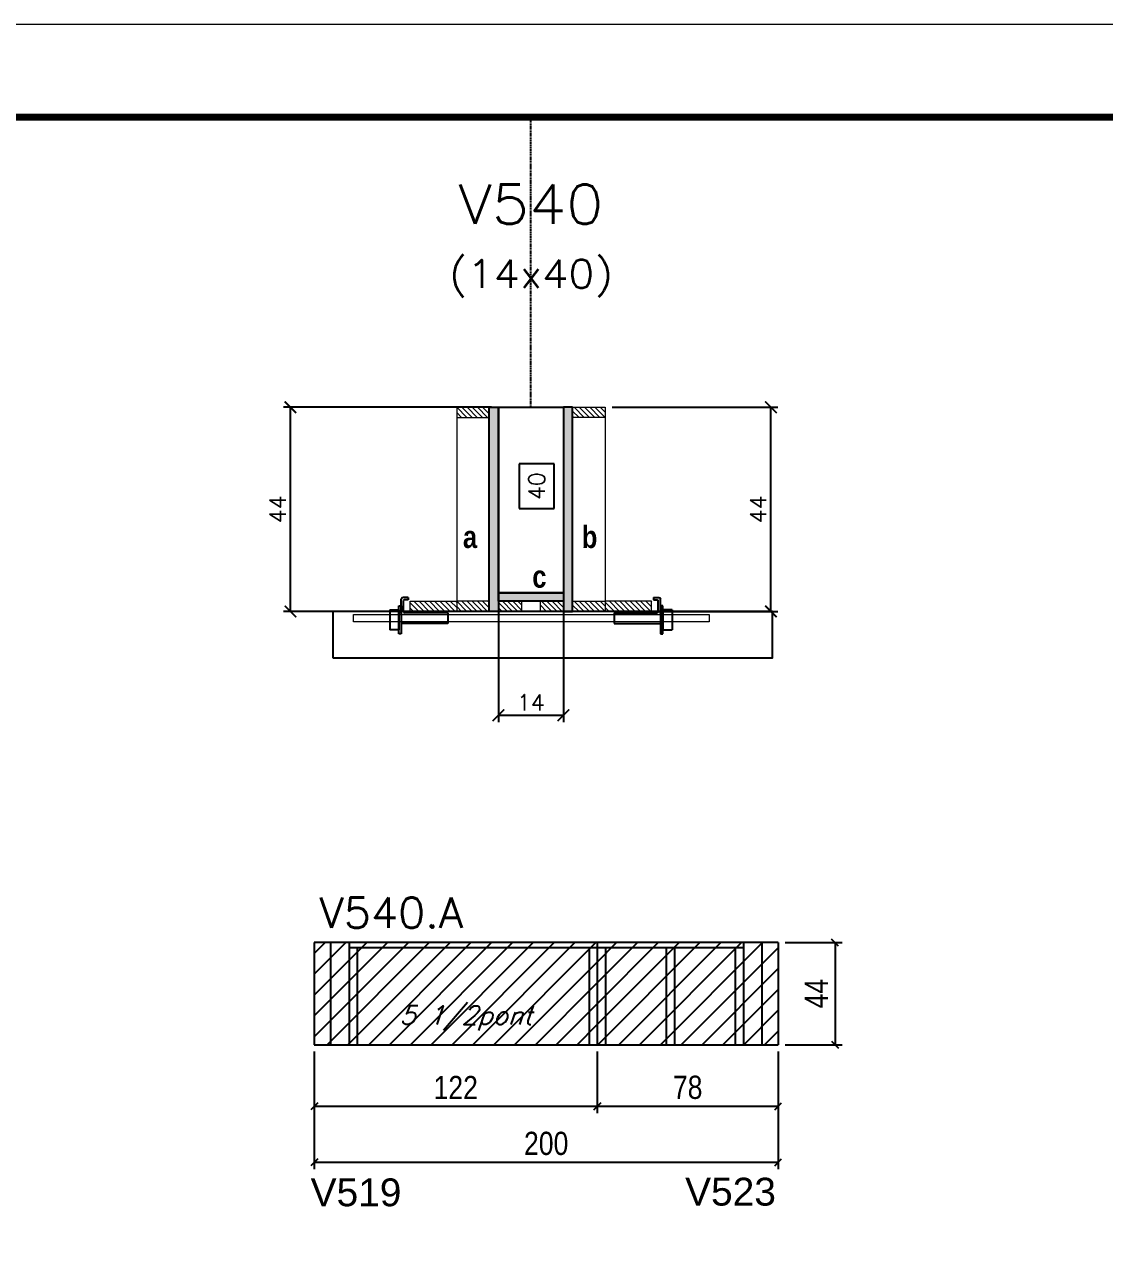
# Model space of a CAD drawing. Extents: x -21493 to -15213, y -12134 to 11887.
# Drawn here: x -19435 to -18969, y -124 to 401 of the extents above; entities that cross this region are included whole.
import ezdxf
from ezdxf.enums import TextEntityAlignment as Align

# ---------------------------------------------------------------- set-up
doc = ezdxf.new("R2010")
doc.units = 0
doc.linetypes.add('DASHED', pattern=[0.75, 0.5, -0.25])
doc.linetypes.add('HIDDEN', pattern=[0.375, 0.25, -0.125])
for name, color, linetype in [('5', 5, 'Continuous'), ('barrote', 251, 'Continuous'), ('COTA', 241, 'Continuous'), ('Cota Seção (2x)', 4, 'Continuous'), ('detalhes', 4, 'Continuous'), ('Painéis', 200, 'Continuous'), ('presilha', 1, 'Continuous'), ('Reaproveitamento', 251, 'Continuous'), ('SARR_2.2x7', 40, 'Continuous'), ('SARR_3.5x7', 81, 'Continuous'), ('texto', 7, 'Continuous'), ('Texto de Titulo', 7, 'Continuous'), ('Texto Qtd Sarr', 242, 'Continuous')]:
    doc.layers.add(name, color=color, linetype=linetype)
for name, color, linetype, lineweight in [('CONCRETO', 251, 'Continuous', 25), ('Folhas', 255, 'Continuous', 9), ('Hachura', 251, 'Continuous', 9), ('Madeira', 126, 'Continuous', 18), ('SARRAFO DE PRESSAO', 251, 'DASHED', 9), ('SCO-___-LAJ', 2, 'Continuous', 0), ('Texto Seção', 7, 'Continuous', 15)]:
    doc.layers.add(name, color=color, linetype=linetype, lineweight=lineweight)
doc.styles.add('COTA TECNICA', font='techl___.ttf', dxfattribs={"height": 10})
doc.styles.add('REGUA-120', font='ROMANS.shx', dxfattribs={"height": 15})
doc.styles.add('Romans', font='romans.shx')
doc.styles.get("Standard").update_dxf_attribs({"font": 'arial.ttf'})
doc.styles.add('TECNICA', font='techb___.ttf', dxfattribs={"height": 10})
doc.dimstyles.new('Cota Seção (2x)', dxfattribs={"dimtxt": 7, "dimasz": 5, "dimexe": 3, "dimexo": 3, "dimgap": 2, "dimtad": 3, "dimdec": 1, "dimlfac": 0.5, "dimzin": 12, "dimdsep": 46, "dimtxsty": 'Romans', "dimblk": 'ARCHTICK', "dimcen": 0, "dimclrd": 4, "dimclre": 4, "dimclrt": 1, "dimadec": 1, "dimazin": 3, "dimtfac": 1, "dimtdec": 1, "dimtmove": 0, "dimatfit": 3, "dimldrblk": 'OBLIQUE', "dimfxl": 1, "dimtolj": 1, "dimtzin": 12, "dimarcsym": 0})
doc.dimstyles.new('Cota Seção interna', dxfattribs={"dimtxt": 7, "dimasz": 6, "dimexe": 0.18, "dimexo": 2, "dimgap": -4, "dimtad": 3, "dimdec": 1, "dimlfac": 0.5, "dimzin": 12, "dimdsep": 46, "dimtxsty": 'Romans', "dimblk": 'ARCHTICK', "dimcen": 0.09, "dimse1": 1, "dimse2": 1, "dimsd1": 1, "dimsd2": 1, "dimclrd": 180, "dimclre": 5, "dimclrt": 1, "dimadec": 0, "dimazin": 3, "dimtfac": 1, "dimtdec": 1, "dimtofl": 0, "dimtmove": 0, "dimatfit": 3, "dimldrblk": 'ARCHTICK', "dimfxl": 1, "dimtolj": 1, "dimtzin": 0, "dimarcsym": 0})
doc.dimstyles.new('PAINEL', dxfattribs={"dimtxt": 10, "dimasz": 3, "dimexe": 3, "dimexo": 3, "dimgap": 3, "dimtad": 1, "dimdec": 1, "dimzin": 12, "dimdsep": 46, "dimtxsty": 'COTA TECNICA', "dimblk1": 'OBLIQUE', "dimblk2": 'OBLIQUE', "dimsah": 1, "dimcen": 0.9, "dimclrd": 4, "dimclre": 4, "dimclrt": 240, "dimadec": 1, "dimazin": 3, "dimtfac": 1, "dimtdec": 1, "dimtmove": 0, "dimatfit": 3, "dimfxl": 1, "dimtolj": 1, "dimtzin": 12, "dimarcsym": 0})
pattern_1 = [(315, (3715.8362, -8081.1607), (1.12253202, 1.12253202), [])]
pattern_2 = [(315, (3725.8362, -8081.1607), (1.12253202, 1.12253202), [])]
pattern_3 = [(45, (-157059.1976, -28341.4175), (-4.49012806, 4.49012806), [])]

# ---------------------------------------------------------------- blocks, each defined once
blk = doc.blocks.new('_Oblique')
at = {"color": 0, "linetype": 'ByBlock', "lineweight": -2}
blk.add_line((-0.5, -0.5), (0.5, 0.5), dxfattribs=at)
blk = doc.blocks.new('*D346')
at = {"layer": 'COTA', "color": 4, "linetype": 'ByBlock', "lineweight": -2, "transparency": 16777216}
for p, q in [((-19310.19, -41.22), (-19310.19, -91.91)), ((-19110.19, -41.22), (-19110.19, -91.91)), ((-19310.19, -88.91), (-19110.19, -88.91))]:
    blk.add_line(p, q, dxfattribs=at)
at = {"layer": 'Defpoints', "color": 0, "linetype": 'ByBlock', "transparency": 16777216}
for p in [(-19310.19, -38.22), (-19110.19, -38.22), (-19110.19, -88.91)]:
    blk.add_point(p, dxfattribs=at)
at = {"layer": 'COTA', "color": 4, "linetype": 'ByBlock', "lineweight": -2, "transparency": 16777216, "xscale": 3, "yscale": 3, "zscale": 3, "rotation": 180}
blk.add_blockref('_Oblique', (-19310.19, -88.91), dxfattribs=at)
at = {"layer": 'COTA', "color": 4, "linetype": 'ByBlock', "lineweight": -2, "transparency": 16777216, "xscale": 3, "yscale": 3, "zscale": 3}
blk.add_blockref('_Oblique', (-19110.19, -88.91), dxfattribs=at)
at = {"layer": 'COTA', "color": 240, "linetype": 'ByBlock', "transparency": 16777216, "insert": (-19210.19, -80.81), "char_height": 10, "attachment_point": 5, "style": 'COTA TECNICA'}
blk.add_mtext('\\A1;200', dxfattribs=at)
blk = doc.blocks.new('_ArchTick')
at = {"color": 0, "linetype": 'ByBlock', "const_width": 0.15}
blk.add_lwpolyline([(-0.5, -0.5), (0.5, 0.5)], dxfattribs=at)
blk = doc.blocks.new('*D347')
at = {"layer": 'COTA', "color": 4, "lineweight": -2, "transparency": 16777216}
for p, q in [((-19233.78, 236.48), (-19323.43, 236.48)), ((-19320.43, 148.48), (-19320.43, 236.48)), ((-19271.78, 148.48), (-19323.43, 148.48))]:
    blk.add_line(p, q, dxfattribs=at)
at = {"layer": 'Defpoints', "color": 0, "transparency": 16777216}
for p in [(-19320.43, 236.48), (-19230.78, 236.48), (-19268.78, 148.48)]:
    blk.add_point(p, dxfattribs=at)
at = {"layer": 'COTA', "color": 4, "lineweight": -2, "transparency": 16777216, "xscale": 5, "yscale": 5, "zscale": 5}
for p, rotation in [((-19320.43, 236.48), 90), ((-19320.43, 148.48), 270)]:
    blk.add_blockref('_ArchTick', p, dxfattribs=dict(at, rotation=rotation))
at = {"layer": 'COTA', "color": 1, "transparency": 16777216, "insert": (-19325.93, 192.48), "char_height": 7, "attachment_point": 5, "rotation": 90, "style": 'Romans'}
blk.add_mtext('\\A1;44', dxfattribs=at)
blk = doc.blocks.new('*D312')
at = {"layer": 'COTA', "color": 4, "lineweight": -2, "transparency": 16777216}
for p, q in [((-19181.79, 236.48), (-19110.31, 236.48)), ((-19113.31, 148.48), (-19113.31, 236.48)), ((-19161.78, 148.48), (-19110.31, 148.48))]:
    blk.add_line(p, q, dxfattribs=at)
at = {"layer": 'Defpoints', "color": 0, "transparency": 16777216}
for p in [(-19184.79, 236.48), (-19113.31, 236.48), (-19164.78, 148.48)]:
    blk.add_point(p, dxfattribs=at)
at = {"layer": 'COTA', "color": 4, "lineweight": -2, "transparency": 16777216, "xscale": 5, "yscale": 5, "zscale": 5}
for p, rotation in [((-19113.31, 236.48), 90), ((-19113.31, 148.48), 270)]:
    blk.add_blockref('_ArchTick', p, dxfattribs=dict(at, rotation=rotation))
at = {"layer": 'COTA', "color": 1, "transparency": 16777216, "insert": (-19118.81, 192.48), "char_height": 7, "attachment_point": 5, "rotation": 90, "style": 'Romans'}
blk.add_mtext('\\A1;44', dxfattribs=at)
blk = doc.blocks.new('*D313')
at = {"layer": 'Cota Seção (2x)', "color": 180, "lineweight": -2, "transparency": 16777216}
for p, q in [((-19206.79, 212.15), (-19221.79, 212.15)), ((-19221.79, 212.15), (-19221.79, 192.82)), ((-19206.79, 192.82), (-19206.79, 212.15)), ((-19221.79, 192.82), (-19206.79, 192.82))]:
    blk.add_line(p, q, dxfattribs=at)
at = {"layer": 'Defpoints', "color": 0, "transparency": 16777216}
for p in [(-19202.79, 236.48), (-19202.79, 236.48), (-19202.78, 156.48)]:
    blk.add_point(p, dxfattribs=at)
at = {"layer": 'Cota Seção (2x)', "color": 1, "transparency": 16777216, "insert": (-19214.29, 202.48), "char_height": 7, "attachment_point": 5, "rotation": 90, "style": 'Romans'}
blk.add_mtext('\\A1;40', dxfattribs=at)
blk = doc.blocks.new('titulo1')
at = {"layer": 'Defpoints', "color": 252, "linetype": 'HIDDEN', "ltscale": 2}
blk.add_line((0, 0), (0, 125), dxfattribs=at)
at = {"layer": 'Defpoints', "style": 'Romans', "oblique": 15}
blk.add_attdef('FOLHA', text='', height=10, dxfattribs=at).set_placement((0, 15.58), align=Align.MIDDLE_CENTER)
at = {"layer": 'Texto Qtd Sarr', "color": 3, "style": 'Romans', "oblique": 15}
for tag, height, p in [('TITULO', 17, (0, 71.45)), ('SEÇÃO', 12, (0, 41.55))]:
    blk.add_attdef(tag, text='', height=height, dxfattribs=at).set_placement(p, align=Align.MIDDLE_CENTER)
blk = doc.blocks.new('PRESILHA METÁLICA 1')
at = {"layer": 'presilha'}
for p, q in [((7.5, 10.64), (7.5, 19.86)), ((12, 21), (8.64, 21)), ((9, 11.57), (9, 18.93)), ((12, 19.5), (9.57, 19.5)), ((12, 21), (12, 19.5)), ((0, 13), (6, 13)), ((0, 13), (0, 0)), ((6, 15.5), (7.5, 15.5)), ((6, -2.5), (6, 15.5)), ((6, 13), (6, 0)), ((7.5, 15.5), (7.5, -2.5)), ((37.5, 11), (9.57, 11)), ((37.5, 11), (37.5, 4.1)), ((6, 0), (0, 0)), ((37.5, 4.1), (7.5, 4.1)), ((7.5, -2.5), (6, -2.5))]:
    blk.add_line(p, q, dxfattribs=at)
for centre, radius, start, end in [((8.64, 19.86), 1.14, 90, 180), ((9.57, 18.93), 0.57, 90, 180), ((9.57, 11.57), 0.57, 180, 270)]:
    blk.add_arc(centre, radius, start, end, dxfattribs=at)
blk = doc.blocks.new('*D314')
at = {"layer": 'COTA', "color": 4, "lineweight": -2, "transparency": 16777216}
for p, q in [((-19230.78, 149.88), (-19230.78, 100.76)), ((-19202.78, 149.88), (-19202.78, 100.76)), ((-19230.78, 103.76), (-19202.78, 103.76))]:
    blk.add_line(p, q, dxfattribs=at)
at = {"layer": 'Defpoints', "color": 0, "transparency": 16777216}
for p in [(-19230.78, 152.88), (-19202.78, 152.88), (-19202.78, 103.76)]:
    blk.add_point(p, dxfattribs=at)
at = {"layer": 'COTA', "color": 4, "lineweight": -2, "transparency": 16777216, "xscale": 5, "yscale": 5, "zscale": 5, "rotation": 180}
blk.add_blockref('_ArchTick', (-19230.78, 103.76), dxfattribs=at)
at = {"layer": 'COTA', "color": 4, "lineweight": -2, "transparency": 16777216, "xscale": 5, "yscale": 5, "zscale": 5}
blk.add_blockref('_ArchTick', (-19202.78, 103.76), dxfattribs=at)
at = {"layer": 'COTA', "color": 1, "transparency": 16777216, "insert": (-19216.78, 109.26), "char_height": 7, "attachment_point": 5, "style": 'Romans'}
blk.add_mtext('\\A1;14', dxfattribs=at)
blk = doc.blocks.new('*D315')
at = {"layer": 'COTA', "color": 4, "linetype": 'ByBlock', "lineweight": -2, "transparency": 16777216}
for p, q in [((-19107.19, 5.78), (-19082.65, 5.78)), ((-19085.65, 5.78), (-19085.65, -38.22)), ((-19107.19, -38.22), (-19082.65, -38.22))]:
    blk.add_line(p, q, dxfattribs=at)
at = {"layer": 'Defpoints', "color": 0, "linetype": 'ByBlock', "transparency": 16777216}
for p in [(-19110.19, 5.78), (-19110.19, -38.22), (-19085.65, -38.22)]:
    blk.add_point(p, dxfattribs=at)
at = {"layer": 'COTA', "color": 4, "linetype": 'ByBlock', "lineweight": -2, "transparency": 16777216, "xscale": 3, "yscale": 3, "zscale": 3}
for p, rotation in [((-19085.65, 5.78), 90), ((-19085.65, -38.22), 270)]:
    blk.add_blockref('_Oblique', p, dxfattribs=dict(at, rotation=rotation))
at = {"layer": 'COTA', "color": 240, "linetype": 'ByBlock', "transparency": 16777216, "insert": (-19093.73, -16.22), "char_height": 10, "attachment_point": 5, "rotation": 90, "style": 'COTA TECNICA'}
blk.add_mtext('\\A1;44', dxfattribs=at)
blk = doc.blocks.new('*D322')
at = {"layer": 'COTA', "color": 4, "linetype": 'ByBlock', "lineweight": -2, "transparency": 16777216}
for p, q in [((-19310.19, -41.22), (-19310.19, -67.74)), ((-19188.19, -41.22), (-19188.19, -67.74)), ((-19310.19, -64.74), (-19188.19, -64.74))]:
    blk.add_line(p, q, dxfattribs=at)
at = {"layer": 'Defpoints', "color": 0, "linetype": 'ByBlock', "transparency": 16777216}
for p in [(-19310.19, -38.22), (-19188.19, -38.22), (-19188.19, -64.74)]:
    blk.add_point(p, dxfattribs=at)
at = {"layer": 'COTA', "color": 4, "linetype": 'ByBlock', "lineweight": -2, "transparency": 16777216, "xscale": 3, "yscale": 3, "zscale": 3, "rotation": 180}
blk.add_blockref('_Oblique', (-19310.19, -64.74), dxfattribs=at)
at = {"layer": 'COTA', "color": 4, "linetype": 'ByBlock', "lineweight": -2, "transparency": 16777216, "xscale": 3, "yscale": 3, "zscale": 3}
blk.add_blockref('_Oblique', (-19188.19, -64.74), dxfattribs=at)
at = {"layer": 'COTA', "color": 240, "linetype": 'ByBlock', "transparency": 16777216, "insert": (-19249.19, -56.68), "char_height": 10, "attachment_point": 5, "style": 'COTA TECNICA'}
blk.add_mtext('\\A1;122', dxfattribs=at)
blk = doc.blocks.new('*D323')
at = {"layer": 'COTA', "color": 4, "linetype": 'ByBlock', "lineweight": -2, "transparency": 16777216}
for p, q in [((-19188.19, -41.22), (-19188.19, -67.74)), ((-19110.19, -41.22), (-19110.19, -67.74)), ((-19188.19, -64.74), (-19110.19, -64.74))]:
    blk.add_line(p, q, dxfattribs=at)
at = {"layer": 'Defpoints', "color": 0, "linetype": 'ByBlock', "transparency": 16777216}
for p in [(-19188.19, -38.22), (-19110.19, -38.22), (-19110.19, -64.74)]:
    blk.add_point(p, dxfattribs=at)
at = {"layer": 'COTA', "color": 4, "linetype": 'ByBlock', "lineweight": -2, "transparency": 16777216, "xscale": 3, "yscale": 3, "zscale": 3, "rotation": 180}
blk.add_blockref('_Oblique', (-19188.19, -64.74), dxfattribs=at)
at = {"layer": 'COTA', "color": 4, "linetype": 'ByBlock', "lineweight": -2, "transparency": 16777216, "xscale": 3, "yscale": 3, "zscale": 3}
blk.add_blockref('_Oblique', (-19110.19, -64.74), dxfattribs=at)
at = {"layer": 'COTA', "color": 240, "linetype": 'ByBlock', "transparency": 16777216, "insert": (-19149.19, -56.65), "char_height": 10, "attachment_point": 5, "style": 'COTA TECNICA'}
blk.add_mtext('\\A1;78', dxfattribs=at)
blk = doc.blocks.new('9999999999')
at = {"layer": 'Folhas'}
blk.add_lwpolyline([(98138.98, 34190.21), (99623.98, 34190.21), (99623.98, 35240.21), (98138.98, 35240.21)], close=True, dxfattribs=at)
at = {"layer": 'Folhas', "color": 30, "const_width": 3}
blk.add_lwpolyline([(98213.98, 34230.21), (99583.98, 34230.21), (99583.98, 35200.21), (98213.98, 35200.21)], close=True, dxfattribs=at)

msp = doc.modelspace()

# ---------------------------------------------------------------- hatches: boundary and pattern name
at = {"layer": 'Hachura'}
h = msp.add_hatch(dxfattribs=at)
h.set_pattern_fill('ANSI31', color=256, scale=0.5, angle=270, style=0)
h.set_pattern_definition([(315, (3725.8362, -8071.1607), (1.12253202, 1.12253202), [])])
h.paths.add_polyline_path([(-19234.78, 232.08), (-19234.78, 236.48), (-19248.78, 236.48), (-19248.78, 232.08)])
h = msp.add_hatch(color=256, dxfattribs=at)
h.dxf.hatch_style = 1
h.paths.add_polyline_path([(-19234.78, 236.48), (-19230.78, 236.48), (-19230.78, 148.48), (-19234.78, 148.48)])
h = msp.add_hatch(color=256, dxfattribs=at)
h.dxf.hatch_style = 1
h.paths.add_polyline_path([(-19198.79, 236.48), (-19202.79, 236.48), (-19202.78, 148.48), (-19198.78, 148.48)])
h = msp.add_hatch(dxfattribs=at)
h.set_pattern_fill('ANSI31', color=256, scale=0.5, angle=270, style=0)
h.set_pattern_definition([(315, (3715.8459, -8071.1607), (1.12253202, 1.12253202), [])])
h.paths.add_polyline_path([(-19198.79, 232.08), (-19198.79, 236.48), (-19184.79, 236.48), (-19184.79, 232.08)])
h = msp.add_hatch(dxfattribs=at)
h.set_pattern_fill('ANSI31', color=256, scale=0.5, angle=270, style=0)
h.set_pattern_definition(pattern_2)
h.paths.add_polyline_path([(-19268.78, 148.48), (-19268.78, 152.88), (-19248.78, 152.88), (-19248.78, 148.48)])
h = msp.add_hatch(dxfattribs=at)
h.set_pattern_fill('ANSI31', color=256, scale=0.5, angle=270, style=0)
h.set_pattern_definition([(315, (3725.8362, -8154.7607), (1.12253202, 1.12253202), [])])
h.paths.add_polyline_path([(-19234.78, 148.48), (-19234.78, 152.88), (-19248.78, 152.88), (-19248.78, 148.48)])
h = msp.add_hatch(color=256, dxfattribs=at)
h.dxf.hatch_style = 1
h.paths.add_polyline_path([(-19230.78, 152.88), (-19230.78, 156.48), (-19202.78, 156.48), (-19202.78, 152.88)])
h = msp.add_hatch(dxfattribs=at)
h.set_pattern_fill('ANSI31', color=256, scale=0.5, angle=270, style=0)
h.set_pattern_definition(pattern_2)
h.paths.add_polyline_path([(-19230.78, 148.48), (-19230.78, 152.88), (-19220.78, 152.88), (-19220.78, 148.48)])
h = msp.add_hatch(dxfattribs=at)
h.set_pattern_fill('ANSI31', color=256, scale=0.5, angle=270, style=0)
h.set_pattern_definition(pattern_1)
h.paths.add_polyline_path([(-19202.78, 148.48), (-19202.78, 152.88), (-19212.78, 152.88), (-19212.78, 148.48)])
h = msp.add_hatch(dxfattribs=at)
h.set_pattern_fill('ANSI31', color=256, scale=0.5, angle=270, style=0)
h.set_pattern_definition([(315, (3715.8362, -8154.7607), (1.12253202, 1.12253202), [])])
h.paths.add_polyline_path([(-19198.78, 148.48), (-19198.78, 152.88), (-19184.78, 152.88), (-19184.78, 148.48)])
h = msp.add_hatch(dxfattribs=at)
h.set_pattern_fill('ANSI31', color=256, scale=0.5, angle=270, style=0)
h.set_pattern_definition(pattern_1)
h.paths.add_polyline_path([(-19164.78, 148.48), (-19164.78, 152.88), (-19184.78, 152.88), (-19184.78, 148.48)])
at = {"layer": 'Reaproveitamento', "linetype": 'ByBlock'}
h = msp.add_hatch(dxfattribs=at)
h.set_pattern_fill('ANSI31', color=256, scale=2)
h.set_pattern_definition(pattern_3)
h.paths.add_polyline_path([(-19310.19, 5.78), (-19310.19, -38.22), (-19188.19, -38.22), (-19188.19, 5.78)])
h = msp.add_hatch(dxfattribs=at)
h.set_pattern_fill('ANSI31', color=256, scale=2)
h.set_pattern_definition(pattern_3)
h.paths.add_polyline_path([(-19188.19, 5.78), (-19188.19, -38.22), (-19110.19, -38.22), (-19110.19, 5.78)])

# ---------------------------------------------------------------- linework, layer by layer
at = {"layer": 'barrote'}
msp.add_lwpolyline([(-19302.24, 128.48), (-19112.66, 128.48), (-19112.66, 148.48), (-19302.24, 148.48)], close=True, dxfattribs=at)
at = {"layer": 'CONCRETO'}
msp.add_lwpolyline([(-19230.78, 236.48), (-19202.78, 236.48), (-19202.78, 156.48), (-19230.78, 156.48), (-19230.78, 236.48)], close=True, dxfattribs=at)
at = {"layer": 'Madeira'}
for points in [[(-19234.78, 232.08), (-19234.78, 236.48), (-19248.78, 236.48), (-19248.78, 232.08)], [(-19234.78, 236.48), (-19248.78, 236.48), (-19248.78, 148.48), (-19234.78, 148.48)], [(-19198.79, 232.08), (-19198.79, 236.48), (-19184.79, 236.48), (-19184.79, 232.08)], [(-19198.79, 236.48), (-19184.79, 236.48), (-19184.78, 148.48), (-19198.78, 148.48)], [(-19268.78, 148.48), (-19268.78, 152.88), (-19248.78, 152.88), (-19248.78, 148.48)], [(-19234.78, 148.48), (-19234.78, 152.88), (-19248.78, 152.88), (-19248.78, 148.48)], [(-19230.78, 148.48), (-19230.78, 152.88), (-19220.78, 152.88), (-19220.78, 148.48)], [(-19202.78, 148.48), (-19202.78, 152.88), (-19212.78, 152.88), (-19212.78, 148.48)], [(-19198.78, 148.48), (-19198.78, 152.88), (-19184.78, 152.88), (-19184.78, 148.48)], [(-19164.78, 148.48), (-19164.78, 152.88), (-19184.78, 152.88), (-19184.78, 148.48)]]:
    msp.add_lwpolyline(points, close=True, dxfattribs=at)
at = {"layer": 'Painéis', "linetype": 'ByBlock'}
for p, q in [((-19310.19, 5.78), (-19310.19, -38.22)), ((-19110.19, 5.78), (-19310.19, 5.78)), ((-19188.19, 5.78), (-19188.19, -38.22)), ((-19110.19, 5.78), (-19110.19, -38.22)), ((-19310.19, -38.22), (-19110.19, -38.22))]:
    msp.add_line(p, q, dxfattribs=at)
at = {"layer": 'Painéis'}
for points in [[(-19234.78, 236.48), (-19230.78, 236.48), (-19230.78, 148.48), (-19234.78, 148.48)], [(-19198.79, 236.48), (-19202.79, 236.48), (-19202.78, 148.48), (-19198.78, 148.48)], [(-19230.78, 152.88), (-19230.78, 156.48), (-19202.78, 156.48), (-19202.78, 152.88)]]:
    msp.add_lwpolyline(points, close=True, dxfattribs=at)
at = {"layer": 'SARR_2.2x7', "linetype": 'Continuous'}
for p, q in [((-19303.19, 5.78), (-19303.19, -38.22)), ((-19117.19, 5.78), (-19117.19, -38.22)), ((-19125.19, 3.58), (-19295.19, 3.58))]:
    msp.add_line(p, q, dxfattribs=at)
at = {"layer": 'SARR_3.5x7'}
for p, q in [((-19295.19, 5.78), (-19295.19, -38.22)), ((-19125.19, 5.78), (-19125.19, -38.22)), ((-19291.69, 3.58), (-19291.69, -38.22)), ((-19191.69, 3.58), (-19191.69, -38.22)), ((-19184.68, 3.58), (-19184.68, -38.22)), ((-19158.44, 3.58), (-19158.44, -38.22)), ((-19154.94, 3.58), (-19154.94, -38.22)), ((-19128.69, 3.59), (-19128.69, -38.22))]:
    msp.add_line(p, q, dxfattribs=at)
at = {"layer": 'SCO-___-LAJ', "color": 1}
msp.add_lwpolyline([(-19293.24, 147.15), (-19139.97, 147.15), (-19139.97, 143.95), (-19293.24, 143.95)], close=True, dxfattribs=at)

# ---------------------------------------------------------------- block references
at = {"layer": 'presilha', "yscale": 0.6666666666666666, "zscale": 0.6666666666666666}
for p, xscale in [((-19277.65, 140.52), 0.6666666666666666), ((-19155.92, 140.52), -0.6666666666666666)]:
    msp.add_blockref('PRESILHA METÁLICA 1', p, dxfattribs=dict(at, xscale=xscale))
at = {"layer": 'SARRAFO DE PRESSAO', "color": 6, "linetype": 'ByBlock'}
msp.add_blockref('9999999999', (-118047.39, -34838.72), dxfattribs=at)
at = {"layer": 'Texto Seção'}
ref = msp.add_blockref('titulo1', (-19216.78, 236.48), dxfattribs=at)
ref.add_attrib('TITULO', 'V540', dxfattribs={"layer": 'Texto de Titulo', "color": 7, "height": 17, "style": 'Romans', "width": 1.1}).set_placement((-19216.78, 323.98), align=Align.MIDDLE_CENTER)
ref.add_attrib('SEÇÃO', '(14x40)', dxfattribs={"layer": 'Texto de Titulo', "color": 7, "height": 12, "style": 'Romans', "width": 1.1}).set_placement((-19216.78, 293.98), align=Align.MIDDLE_CENTER)

# ---------------------------------------------------------------- texts
at = {"layer": '5', "linetype": 'Continuous'}
for s, p in [('V519', (-19311.74, -107.84)), ('V523', (-19150.3, -107.55))]:
    msp.add_text(s, height=12, rotation=0, dxfattribs=at).set_placement(p)
at = {"layer": 'detalhes', "style": 'TECNICA'}
for s, p in [('b', (-19194.85, 175.81)), ('a', (-19246.09, 175.82)), ('c', (-19216.18, 158.72))]:
    msp.add_text(s, height=9.6, dxfattribs=at).set_placement(p)
at = {"layer": 'texto', "color": 2, "insert": (-19244.8, -26.82), "char_height": 8, "attachment_point": 5, "style": 'Romans'}
msp.add_mtext('{\\Q19;\\C256;5 1/2pont}', dxfattribs=at)
at = {"layer": 'Texto Seção', "style": 'REGUA-120', "width": 1.05}
msp.add_text('V540.A', height=13, dxfattribs=at).set_placement((-19307.97, 12.15))

# ---------------------------------------------------------------- dimensions: what is measured, and where the dimension line sits
at = {"layer": 'COTA'}
for base, p1, p2, picture, middle in [((-19320.43, 236.48), (-19268.78, 148.48), (-19230.78, 236.48), '*D347', (-19325.93, 192.48)), ((-19113.31, 236.48), (-19164.78, 148.48), (-19184.79, 236.48), '*D312', (-19118.81, 192.48))]:
    dim = msp.add_linear_dim(base=base, p1=p1, p2=p2, angle=90, dimstyle='Cota Seção (2x)', dxfattribs=at)
    dim.commit()
    dim.dimension.update_dxf_attribs({"geometry": picture, "text_midpoint": middle})
dim = msp.add_linear_dim(base=(-19202.78, 103.76), p1=(-19230.78, 152.88), p2=(-19202.78, 152.88), dimstyle='Cota Seção (2x)', dxfattribs=at)
dim.commit()
dim.dimension.update_dxf_attribs({"geometry": '*D314', "text_midpoint": (-19216.78, 109.26)})
at = {"layer": 'COTA', "linetype": 'ByBlock'}
dim = msp.add_linear_dim(base=(-19085.65, -38.22), p1=(-19110.19, 5.78), p2=(-19110.19, -38.22), angle=90, dimstyle='PAINEL', dxfattribs=at)
dim.commit()
dim.dimension.update_dxf_attribs({"geometry": '*D315', "text_midpoint": (-19093.73, -16.22)})
dim = msp.add_aligned_dim(p1=(-19310.19, -38.22), p2=(-19110.19, -38.22), distance=-50.7, dimstyle='PAINEL', dxfattribs=at)
dim.commit()
dim.dimension.update_dxf_attribs({"geometry": '*D346', "text_midpoint": (-19210.19, -80.81)})
dim = msp.add_linear_dim(base=(-19188.19, -64.74), p1=(-19310.19, -38.22), p2=(-19188.19, -38.22), dimstyle='PAINEL', dxfattribs=at)
dim.commit()
dim.dimension.update_dxf_attribs({"geometry": '*D322', "text_midpoint": (-19249.19, -56.68)})
dim = msp.add_linear_dim(base=(-19110.19, -64.74), p1=(-19188.19, -38.22), p2=(-19110.19, -38.22), dimstyle='PAINEL', override={"dimtmove": 1}, dxfattribs=at)
dim.commit()
dim.dimension.update_dxf_attribs({"geometry": '*D323', "text_midpoint": (-19149.19, -56.65)})
at = {"layer": 'Cota Seção (2x)'}
dim = msp.add_linear_dim(base=(-19202.79, 236.48), p1=(-19202.78, 156.48), p2=(-19202.79, 236.48), angle=90, dimstyle='Cota Seção interna', dxfattribs=at)
dim.commit()
dim.dimension.update_dxf_attribs({"geometry": '*D313', "text_midpoint": (-19202.79, 202.48), "dimtype": 160})

doc.saveas('drawing.dxf')
